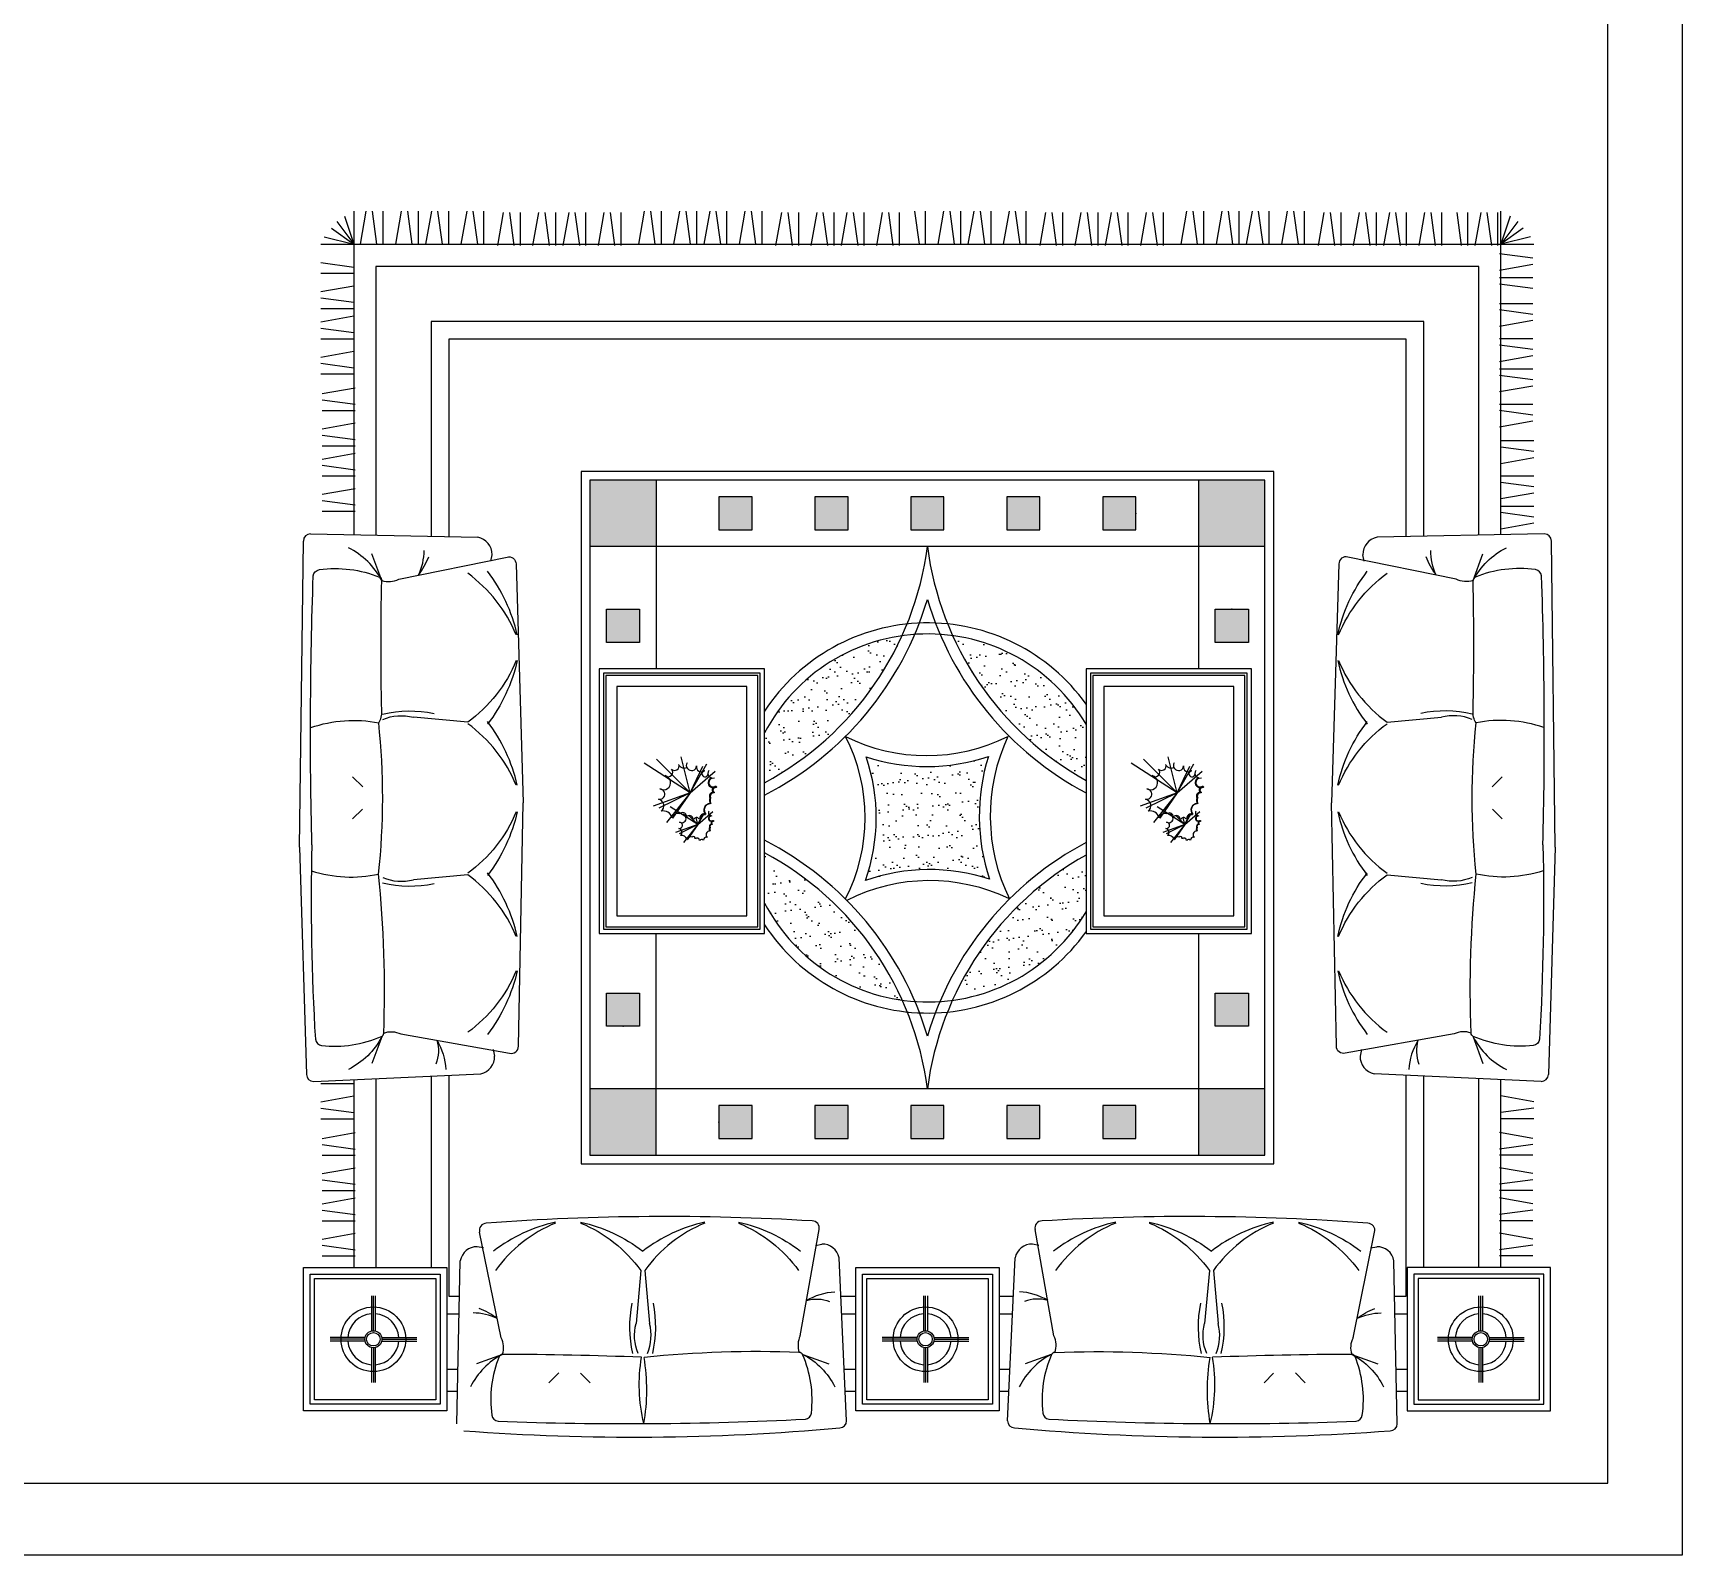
# Model space of a CAD drawing. Header units: inches. Extents: x 2.2 to 44.7, y 13.7 to 38.5.
# Drawn here: x 37.19 to 44.67, y 13.7 to 20.6 of the extents above; entities that cross this region are included whole.
import ezdxf

# ---------------------------------------------------------------- set-up
doc = ezdxf.new("R2010")
doc.units = ezdxf.units.IN
doc.header["$MEASUREMENT"] = 0
for name, color, linetype in [('02', 2, 'Continuous'), ('8', 8, 'Continuous'), ('kadrbm', 4, 'Continuous')]:
    doc.layers.add(name, color=color, linetype=linetype)
pattern_1 = [(37.5, (129.300784, 12.11255), (-0.00314967, 0.09634119), [0, -0.076, 0, -0.085, 0, -0.08125]), (7.5, (129.30078, 12.11255), (0.08848884, 0.1411073), [0, -0.041, 0, -0.0685, 0, -0.02625]), (327.5, (129.23928, 12.11255), (0.15570709, 0.00028295), [0, -0.025, 0, -0.09, 0, -0.1175]), (317.5, (129.23928, 12.11255), (0.15030633, 0.04388378), [0, -0.0125, 0, -0.059, 0, -0.0675])]

# ---------------------------------------------------------------- blocks, each defined once
blk = doc.blocks.new('kadrbm')
at = {"layer": 'kadrbm', "color": 4}
blk.add_lwpolyline([(0, 0), (0, 24.7972), (21, 24.7972), (21, 0), (0, 0)], close=True, dxfattribs=at)
blk.add_lwpolyline([(20.6631, 0.3257), (20.6631, 24.4603), (0.3369, 24.4603), (0.3369, 0.3257), (20.6631, 0.3257)], dxfattribs=at)

msp = doc.modelspace()

# ---------------------------------------------------------------- hatches: boundary and pattern name
at = {"layer": '8'}
h = msp.add_hatch(dxfattribs=at)
h.set_pattern_fill('AR-SAND', color=256, scale=0.05, style=0)
h.set_pattern_definition(pattern_1)
h.paths.add_polyline_path([(40.0198, 18.5706), (39.7198, 18.5706), (39.7198, 18.2706), (40.0198, 18.2706)])
h.paths.add_polyline_path([(42.7798, 18.2706), (42.7798, 18.5706), (42.4798, 18.5706), (42.4798, 18.2706)])
h.paths.add_polyline_path([(42.4798, 15.8106), (42.4798, 15.5106), (42.7798, 15.5106), (42.7798, 15.8106)])
h.paths.add_polyline_path([(40.0198, 15.8106), (39.7198, 15.8106), (39.7198, 15.5106), (40.0198, 15.5106)])
h = msp.add_hatch(dxfattribs=at)
h.set_pattern_fill('AR-SAND', color=256, scale=0.05, style=0)
h.set_pattern_definition(pattern_1)
h.paths.add_polyline_path([(40.4548, 18.3456), (40.4548, 18.4956), (40.3048, 18.4956), (40.3048, 18.3456)])
h.paths.add_polyline_path([(40.8898, 18.3456), (40.8898, 18.4956), (40.7398, 18.4956), (40.7398, 18.3456)])
h.paths.add_polyline_path([(41.3248, 18.4956), (41.1748, 18.4956), (41.1748, 18.3456), (41.3248, 18.3456)])
h.paths.add_polyline_path([(41.7598, 18.4956), (41.6098, 18.4956), (41.6098, 18.3456), (41.7598, 18.3456)])
h.paths.add_polyline_path([(42.1948, 18.4956), (42.0448, 18.4956), (42.0448, 18.3456), (42.1948, 18.3456)])
h.paths.add_polyline_path([(42.5548, 17.8356), (42.7048, 17.8356), (42.7048, 17.9856), (42.5548, 17.9856)])
h.paths.add_polyline_path([(42.5548, 16.0956), (42.7048, 16.0956), (42.7048, 16.2456), (42.5548, 16.2456)])
h.paths.add_polyline_path([(42.0448, 15.5856), (42.1948, 15.5856), (42.1948, 15.7356), (42.0448, 15.7356)])
h.paths.add_polyline_path([(41.7598, 15.7356), (41.6098, 15.7356), (41.6098, 15.5856), (41.7598, 15.5856)])
h.paths.add_polyline_path([(41.1748, 15.5856), (41.3248, 15.5856), (41.3248, 15.7356), (41.1748, 15.7356)])
h.paths.add_polyline_path([(40.8898, 15.5856), (40.8898, 15.7356), (40.7398, 15.7356), (40.7398, 15.5856)])
h.paths.add_polyline_path([(40.4548, 15.7356), (40.3048, 15.7356), (40.3048, 15.5856), (40.4548, 15.5856)])
h.paths.add_polyline_path([(39.9448, 16.2456), (39.7948, 16.2456), (39.7948, 16.0956), (39.9448, 16.0956)])
h.paths.add_polyline_path([(39.9448, 17.9856), (39.7948, 17.9856), (39.7948, 17.8356), (39.9448, 17.8356)])
h = msp.add_hatch(dxfattribs=at)
h.set_pattern_fill('AR-SAND', color=256, scale=0.05, style=0)
h.set_pattern_definition(pattern_1)
h.paths.add_polyline_path([(41.3645, 17.8662, 0.161232), (41.9695, 17.2097), (41.9695, 17.4644, 0.229003)])
h.paths.add_polyline_path([(41.1349, 17.8657, 0.242119), (40.5115, 17.4251), (40.5115, 17.1995, 0.164964)])
h.paths.add_polyline_path([(40.5115, 16.8816), (40.5115, 16.6538, 0.24246), (41.1359, 16.2131, 0.165432)])
h.paths.add_polyline_path([(41.9695, 16.6145), (41.9695, 16.8714, 0.161698), (41.3634, 16.2126, 0.229341)])
h = msp.add_hatch(dxfattribs=at)
h.set_pattern_fill('AR-SAND', color=256, scale=0.05, style=0)
h.set_pattern_definition(pattern_1)
h.paths.add_polyline_path([(40.9686, 16.7557, -0.164327), (41.5311, 16.7624, -0.156999), (41.5261, 17.3183, -0.162071), (40.9717, 17.3165, -0.170031)])

# ---------------------------------------------------------------- linework, layer by layer
at = {"layer": '02'}
for p, q in [((38.5728, 19.7444), (38.6498, 19.6406)), ((38.6075, 19.7689), (38.6498, 19.6406)), ((38.6498, 19.7906), (38.6498, 18.3236)), ((38.7044, 19.7906), (38.6779, 19.6406)), ((38.7326, 19.7906), (38.7529, 19.6406)), ((38.7811, 19.7906), (38.7811, 19.6406)), ((38.8642, 19.7906), (38.8377, 19.6406)), ((38.8924, 19.7906), (38.9127, 19.6406)), ((38.9409, 19.7906), (38.9409, 19.6406)), ((39.0012, 19.7906), (38.9747, 19.6406)), ((39.0294, 19.7906), (39.0497, 19.6406)), ((39.0779, 19.7906), (39.0779, 19.6406)), ((39.161, 19.7906), (39.1345, 19.6406)), ((39.1892, 19.7906), (39.2095, 19.6406)), ((39.2377, 19.7906), (39.2377, 19.6406)), ((39.3267, 19.7849), (39.3002, 19.6349)), ((39.3549, 19.7849), (39.3752, 19.6349)), ((39.4034, 19.7849), (39.4034, 19.6349)), ((39.4865, 19.7849), (39.46, 19.6349)), ((39.5147, 19.7849), (39.535, 19.6349)), ((39.5632, 19.7849), (39.5632, 19.6349)), ((39.6235, 19.7849), (39.597, 19.6349)), ((39.6517, 19.7849), (39.672, 19.6349)), ((39.7002, 19.7849), (39.7002, 19.6349)), ((39.7833, 19.7849), (39.7568, 19.6349)), ((39.8115, 19.7849), (39.8318, 19.6349)), ((39.86, 19.7849), (39.86, 19.6349)), ((39.966, 19.7906), (39.9395, 19.6406)), ((39.9942, 19.7906), (40.0145, 19.6406)), ((40.0427, 19.7906), (40.0427, 19.6406)), ((40.1258, 19.7906), (40.0993, 19.6406)), ((40.154, 19.7906), (40.1743, 19.6406)), ((40.2025, 19.7906), (40.2025, 19.6406)), ((40.2628, 19.7906), (40.2363, 19.6406)), ((40.291, 19.7906), (40.3113, 19.6406)), ((40.3395, 19.7906), (40.3395, 19.6406)), ((40.4226, 19.7906), (40.3961, 19.6406)), ((40.4508, 19.7906), (40.4711, 19.6406)), ((40.4993, 19.7906), (40.4993, 19.6406)), ((40.5883, 19.7849), (40.5618, 19.6349)), ((40.6165, 19.7849), (40.6368, 19.6349)), ((40.665, 19.7849), (40.665, 19.6349)), ((40.7481, 19.7849), (40.7216, 19.6349)), ((40.7763, 19.7849), (40.7966, 19.6349)), ((40.8248, 19.7849), (40.8248, 19.6349)), ((40.8851, 19.7849), (40.8586, 19.6349)), ((40.9133, 19.7849), (40.9336, 19.6349)), ((40.9618, 19.7849), (40.9618, 19.6349)), ((41.0449, 19.7849), (41.0184, 19.6349)), ((41.0731, 19.7849), (41.0934, 19.6349)), ((41.1216, 19.7849), (41.1216, 19.6349)), ((41.1915, 19.7906), (41.2118, 19.6406)), ((41.24, 19.7906), (41.24, 19.6406)), ((41.3231, 19.7906), (41.2966, 19.6406)), ((41.3513, 19.7906), (41.3716, 19.6406)), ((41.3998, 19.7906), (41.3998, 19.6406)), ((41.4601, 19.7906), (41.4336, 19.6406)), ((41.4883, 19.7906), (41.5086, 19.6406)), ((41.5368, 19.7906), (41.5368, 19.6406)), ((41.6199, 19.7906), (41.5934, 19.6406)), ((41.6481, 19.7906), (41.6684, 19.6406)), ((41.6966, 19.7906), (41.6966, 19.6406)), ((41.7856, 19.7849), (41.7591, 19.6349)), ((41.8138, 19.7849), (41.8341, 19.6349)), ((41.8623, 19.7849), (41.8623, 19.6349)), ((41.9454, 19.7849), (41.9189, 19.6349)), ((41.9736, 19.7849), (41.9939, 19.6349)), ((42.0221, 19.7849), (42.0221, 19.6349)), ((42.0824, 19.7849), (42.0559, 19.6349)), ((42.1106, 19.7849), (42.1309, 19.6349)), ((42.1591, 19.7849), (42.1591, 19.6349)), ((42.2422, 19.7849), (42.2157, 19.6349)), ((42.2704, 19.7849), (42.2907, 19.6349)), ((42.3189, 19.7849), (42.3189, 19.6349)), ((42.4249, 19.7906), (42.3984, 19.6406)), ((42.4531, 19.7906), (42.4734, 19.6406)), ((42.5016, 19.7906), (42.5016, 19.6406)), ((42.5847, 19.7906), (42.5582, 19.6406)), ((42.6129, 19.7906), (42.6332, 19.6406)), ((42.6614, 19.7906), (42.6614, 19.6406)), ((42.7217, 19.7906), (42.6952, 19.6406)), ((42.7499, 19.7906), (42.7702, 19.6406)), ((42.7984, 19.7906), (42.7984, 19.6406)), ((42.8815, 19.7906), (42.855, 19.6406)), ((42.9097, 19.7906), (42.93, 19.6406)), ((42.9582, 19.7906), (42.9582, 19.6406)), ((43.0472, 19.7849), (43.0207, 19.6349)), ((43.0754, 19.7849), (43.0957, 19.6349)), ((43.1239, 19.7849), (43.1239, 19.6349)), ((43.207, 19.7849), (43.1805, 19.6349)), ((43.2352, 19.7849), (43.2555, 19.6349)), ((43.2837, 19.7849), (43.2837, 19.6349)), ((43.344, 19.7849), (43.3175, 19.6349)), ((43.3722, 19.7849), (43.3925, 19.6349)), ((43.4207, 19.7849), (43.4207, 19.6349)), ((43.5038, 19.7849), (43.4773, 19.6349)), ((43.532, 19.7849), (43.5523, 19.6349)), ((43.5805, 19.7849), (43.5805, 19.6349)), ((43.6493, 19.7849), (43.6696, 19.6349)), ((43.6978, 19.7849), (43.6978, 19.6349)), ((43.7581, 19.7849), (43.7316, 19.6349)), ((43.7863, 19.7849), (43.8066, 19.6349)), ((43.8348, 19.7849), (43.8348, 19.6349)), ((43.8498, 18.3238), (43.8498, 19.7906)), ((43.8921, 19.7689), (43.8498, 19.6406)), ((43.9268, 19.7444), (43.8498, 19.6406)), ((38.5155, 19.6749), (38.6498, 19.6406)), ((38.5482, 19.7137), (38.6498, 19.6406)), ((43.9514, 19.7137), (43.8498, 19.6406)), ((43.9841, 19.6749), (43.8498, 19.6406)), ((38.4998, 19.6406), (43.9998, 19.6406)), ((43.9941, 19.5771), (43.8441, 19.5974)), ((38.4998, 19.5578), (38.6498, 19.5375)), ((43.7498, 19.5406), (38.7498, 19.5406)), ((38.7498, 19.5406), (38.7498, 18.3217)), ((43.7498, 18.3214), (43.7498, 19.5406)), ((43.9941, 19.5489), (43.8441, 19.5224)), ((38.4998, 19.5093), (38.6498, 19.5093)), ((38.4998, 19.4262), (38.6498, 19.4527)), ((43.9941, 19.4886), (43.8441, 19.4886)), ((43.9941, 19.4401), (43.8441, 19.4604)), ((38.4998, 19.398), (38.6498, 19.3777)), ((43.9941, 19.3713), (43.8441, 19.3713)), ((38.4998, 19.3495), (38.6498, 19.3495)), ((38.4998, 19.2892), (38.6498, 19.3157)), ((43.4998, 19.2906), (38.9998, 19.2906)), ((38.9998, 19.2906), (38.9998, 18.3164)), ((43.4998, 18.3164), (43.4998, 19.2906)), ((43.9941, 19.3228), (43.8441, 19.3431)), ((43.9941, 19.2946), (43.8441, 19.2681)), ((38.4998, 19.261), (38.6498, 19.2407)), ((38.4998, 19.2125), (38.6498, 19.2125)), ((38.4998, 19.1294), (38.6498, 19.1559)), ((43.4198, 19.2106), (39.0798, 19.2106)), ((39.0798, 19.2106), (39.0798, 18.3148)), ((43.4198, 18.3146), (43.4198, 19.2106)), ((43.9941, 19.2115), (43.8441, 19.2115)), ((43.9941, 19.163), (43.8441, 19.1833)), ((38.4998, 19.1012), (38.6498, 19.0809)), ((43.9941, 19.1348), (43.8441, 19.1083)), ((43.9941, 19.0745), (43.8441, 19.0745)), ((38.4998, 19.0527), (38.6498, 19.0527)), ((38.5055, 18.9637), (38.6555, 18.9902)), ((43.9941, 19.026), (43.8441, 19.0463)), ((43.9941, 18.9978), (43.8441, 18.9713)), ((38.5055, 18.9355), (38.6555, 18.9152)), ((38.5055, 18.887), (38.6555, 18.887)), ((43.9941, 18.9147), (43.8441, 18.9147)), ((43.9941, 18.8662), (43.8441, 18.8865)), ((38.5055, 18.8039), (38.6555, 18.8304)), ((38.5055, 18.7757), (38.6555, 18.7554)), ((43.9941, 18.838), (43.8441, 18.8115)), ((38.5055, 18.7272), (38.6555, 18.7272)), ((38.5055, 18.6669), (38.6555, 18.6934)), ((43.9998, 18.749), (43.8498, 18.749)), ((43.9998, 18.7005), (43.8498, 18.7208)), ((38.5055, 18.6387), (38.6555, 18.6184)), ((43.9998, 18.6723), (43.8498, 18.6458)), ((38.5055, 18.5902), (38.6555, 18.5902)), ((40.0198, 18.5706), (40.0198, 17.7156)), ((43.9998, 18.5892), (43.8498, 18.5892)), ((43.9998, 18.5407), (43.8498, 18.561)), ((38.5055, 18.5071), (38.6555, 18.5336)), ((38.5055, 18.4789), (38.6555, 18.4586)), ((43.9998, 18.5125), (43.8498, 18.486)), ((38.5055, 18.4304), (38.6555, 18.4304)), ((43.9998, 18.4522), (43.8498, 18.4522)), ((43.9998, 18.4037), (43.8498, 18.424)), ((38.4532, 18.3279), (39.211, 18.312)), ((44.0464, 18.3279), (43.2886, 18.312)), ((43.9998, 18.3755), (43.8498, 18.349)), ((38.403, 16.907), (38.421, 18.2953)), ((42.7798, 18.2706), (39.7198, 18.2706)), ((44.0965, 16.907), (44.0786, 18.2953)), ((39.2702, 18.2036), (39.2761, 18.2331)), ((43.2294, 18.2036), (43.2235, 18.2331)), ((39.1656, 17.4739), (38.9192, 17.4961)), ((43.334, 17.4739), (43.5804, 17.4961)), ((40.1744, 17.1528), (39.9651, 17.2884)), ((40.1744, 17.1528), (40.0209, 17.3063)), ((40.1744, 17.1528), (40.1332, 17.3164)), ((40.1744, 17.1528), (40.2495, 17.2852)), ((40.1744, 17.1528), (40.2316, 17.2746)), ((42.3824, 17.1528), (42.1731, 17.2884)), ((42.3824, 17.1528), (42.2289, 17.3063)), ((42.3824, 17.1528), (42.3412, 17.3164)), ((42.3824, 17.1528), (42.4575, 17.2852)), ((42.3824, 17.1528), (42.4396, 17.2746)), ((38.6439, 17.2264), (38.6895, 17.1809)), ((40.1744, 17.1528), (40.2879, 17.2521)), ((42.3824, 17.1528), (42.4959, 17.2521)), ((43.8556, 17.2264), (43.8101, 17.1809)), ((40.1744, 17.1528), (40.0069, 17.0929)), ((40.1744, 17.1528), (40.0323, 17.0834)), ((40.1744, 17.1528), (40.0663, 17.0182)), ((40.1744, 17.1528), (40.0948, 17.0389)), ((42.3824, 17.1528), (42.2149, 17.0929)), ((42.3824, 17.1528), (42.2403, 17.0834)), ((42.3824, 17.1528), (42.2743, 17.0182)), ((42.3824, 17.1528), (42.3028, 17.0389)), ((38.6439, 17.0353), (38.6882, 17.0796)), ((40.2089, 17.0093), (40.0833, 17.0906)), ((40.2089, 17.0093), (40.1693, 17.0488)), ((40.2089, 17.0093), (40.277, 17.0688)), ((40.2089, 17.0093), (40.2342, 17.0539)), ((40.2089, 17.0093), (40.2289, 17.0518)), ((42.4169, 17.0093), (42.2913, 17.0906)), ((42.4169, 17.0093), (42.3773, 17.0488)), ((42.4169, 17.0093), (42.485, 17.0688)), ((42.4169, 17.0093), (42.4422, 17.0539)), ((42.4169, 17.0093), (42.4369, 17.0518)), ((43.8556, 17.0353), (43.8114, 17.0796)), ((40.2089, 17.0093), (40.1084, 16.9733)), ((40.2089, 17.0093), (40.1236, 16.9676)), ((40.2089, 17.0093), (40.144, 16.9285)), ((40.2089, 17.0093), (40.1611, 16.9409)), ((40.2089, 17.0093), (40.2009, 17.0411)), ((42.4169, 17.0093), (42.3164, 16.9733)), ((42.4169, 17.0093), (42.3316, 16.9676)), ((42.4169, 17.0093), (42.352, 16.9285)), ((42.4169, 17.0093), (42.3691, 16.9409)), ((42.4169, 17.0093), (42.4089, 17.0411)), ((38.403, 16.907), (38.4346, 15.8763)), ((44.0965, 16.907), (44.065, 15.8763)), ((39.1656, 16.7815), (38.9192, 16.7594)), ((43.334, 16.7815), (43.5804, 16.7594)), ((39.2812, 15.9893), (39.2878, 15.96)), ((43.2184, 15.9893), (43.2118, 15.96)), ((38.4676, 15.8445), (39.2248, 15.8795)), ((38.6498, 15.8529), (38.6498, 15.001)), ((38.7498, 15.8575), (38.7498, 15.001)), ((38.9998, 15.8691), (38.9998, 15.001)), ((39.0798, 15.8728), (39.0798, 14.8706)), ((44.0319, 15.8445), (43.2748, 15.8795)), ((43.4198, 15.8988), (43.4198, 15.8994)), ((43.4198, 14.8706), (43.4198, 15.8731)), ((43.4998, 15.001), (43.4998, 15.8691)), ((43.7498, 15.001), (43.7498, 15.8575)), ((43.8498, 15.001), (43.8498, 15.8529)), ((38.4998, 15.8354), (38.6498, 15.8354)), ((38.4998, 15.7523), (38.6498, 15.7788)), ((42.7798, 15.8106), (39.7198, 15.8106)), ((43.9998, 15.7523), (43.8498, 15.7788)), ((38.4998, 15.7241), (38.6498, 15.7038)), ((43.9998, 15.7241), (43.8498, 15.7038)), ((38.4998, 15.6756), (38.6498, 15.6756)), ((43.9998, 15.6756), (43.8498, 15.6756)), ((38.5055, 15.5866), (38.6555, 15.6131)), ((38.5055, 15.5584), (38.6555, 15.5381)), ((43.9941, 15.5866), (43.8441, 15.6131)), ((43.9941, 15.5584), (43.8441, 15.5381)), ((38.5055, 15.5099), (38.6555, 15.5099)), ((43.9941, 15.5099), (43.8441, 15.5099)), ((38.5055, 15.4268), (38.6555, 15.4533)), ((43.9941, 15.4268), (43.8441, 15.4533)), ((38.5055, 15.3986), (38.6555, 15.3783)), ((38.5055, 15.3501), (38.6555, 15.3501)), ((43.9941, 15.3986), (43.8441, 15.3783)), ((43.9941, 15.3501), (43.8441, 15.3501)), ((38.5055, 15.2898), (38.6555, 15.3163)), ((38.5055, 15.2616), (38.6555, 15.2413)), ((43.9941, 15.2898), (43.8441, 15.3163)), ((43.9941, 15.2616), (43.8441, 15.2413)), ((38.5055, 15.2131), (38.6555, 15.2131)), ((43.9941, 15.2131), (43.8441, 15.2131)), ((38.5055, 15.13), (38.6555, 15.1565)), ((39.3172, 14.6823), (39.2194, 15.1618)), ((40.6729, 14.6912), (40.7586, 15.173)), ((40.742, 15.1006), (40.7707, 15.107)), ((41.7545, 15.1006), (41.7259, 15.107)), ((41.8237, 14.6912), (41.738, 15.173)), ((43.1793, 14.6823), (43.2772, 15.1618)), ((43.9941, 15.13), (43.8441, 15.1565)), ((38.5055, 15.1018), (38.6555, 15.0815)), ((38.5055, 15.0533), (38.6555, 15.0533)), ((39.1165, 14.292), (39.132, 15.032)), ((39.2378, 15.0898), (39.209, 15.0955)), ((40.8834, 14.3061), (40.8493, 15.0454)), ((41.6131, 14.3061), (41.6473, 15.0454)), ((43.2588, 15.0898), (43.2876, 15.0955)), ((43.3801, 14.292), (43.3646, 15.032)), ((43.9941, 15.1018), (43.8441, 15.0815)), ((43.9941, 15.0533), (43.8441, 15.0533)), ((39.9503, 14.9877), (39.9287, 14.7471)), ((39.9685, 14.9877), (39.9901, 14.7471)), ((42.5281, 14.9877), (42.5064, 14.7471)), ((42.5463, 14.9877), (42.5679, 14.7471)), ((38.7298, 14.8722), (38.7298, 14.7135)), ((38.738, 14.7135), (38.738, 14.8723)), ((38.7462, 14.8722), (38.7462, 14.7135)), ((39.0798, 14.8706), (39.1286, 14.8706)), ((40.8574, 14.8706), (40.9248, 14.8706)), ((41.2331, 14.7135), (41.2331, 14.8722)), ((41.2413, 14.7135), (41.2413, 14.8723)), ((41.2495, 14.8722), (41.2495, 14.7135)), ((41.5748, 14.8706), (41.6392, 14.8706)), ((43.368, 14.8706), (43.4198, 14.8706)), ((43.7504, 14.7135), (43.7504, 14.8722)), ((43.7586, 14.7135), (43.7586, 14.8723)), ((43.7667, 14.8722), (43.7667, 14.7135)), ((39.0715, 14.7906), (39.1269, 14.7906)), ((40.8611, 14.7906), (40.9248, 14.7906)), ((41.5748, 14.7906), (41.6355, 14.7906)), ((43.3695, 14.7906), (43.4251, 14.7906)), ((38.7002, 14.6757), (38.5414, 14.6757)), ((38.7002, 14.6839), (38.5416, 14.6839)), ((38.7002, 14.6675), (38.5416, 14.6675)), ((38.7758, 14.6839), (38.9345, 14.6839)), ((38.7758, 14.6757), (38.9346, 14.6757)), ((38.7758, 14.6675), (38.9345, 14.6675)), ((41.2035, 14.6757), (41.0447, 14.6757)), ((41.2035, 14.6839), (41.0449, 14.6839)), ((41.2035, 14.6675), (41.0449, 14.6675)), ((41.2791, 14.6839), (41.4378, 14.6839)), ((41.2791, 14.6757), (41.4379, 14.6757)), ((41.2791, 14.6675), (41.4378, 14.6675)), ((43.7208, 14.6757), (43.5619, 14.6757)), ((43.7208, 14.6839), (43.5621, 14.6839)), ((43.7208, 14.6675), (43.5621, 14.6675)), ((43.7963, 14.6839), (43.955, 14.6839)), ((43.7963, 14.6757), (43.9552, 14.6757)), ((43.7963, 14.6675), (43.955, 14.6675)), ((38.7298, 14.6379), (38.7298, 14.4793)), ((38.738, 14.637), (38.738, 14.4791)), ((38.7462, 14.6379), (38.7462, 14.4793)), ((41.2331, 14.6379), (41.2331, 14.4793)), ((41.2413, 14.637), (41.2413, 14.4791)), ((41.2495, 14.6379), (41.2495, 14.4793)), ((43.7504, 14.6379), (43.7504, 14.4793)), ((43.7586, 14.637), (43.7586, 14.4791)), ((43.7667, 14.6379), (43.7667, 14.4793)), ((39.0715, 14.5406), (39.1217, 14.5406)), ((39.5341, 14.4783), (39.5785, 14.5228)), ((39.7206, 14.4783), (39.6774, 14.5215)), ((40.8726, 14.5406), (40.9248, 14.5406)), ((41.5748, 14.5406), (41.624, 14.5406)), ((42.7759, 14.4783), (42.8191, 14.5215)), ((42.9625, 14.4783), (42.918, 14.5228)), ((43.3749, 14.5406), (43.4251, 14.5406)), ((39.0715, 14.4406), (39.1196, 14.4406)), ((40.8772, 14.4406), (40.9248, 14.4406)), ((41.5748, 14.4406), (41.6193, 14.4406)), ((43.377, 14.4406), (43.4251, 14.4406))]:
    msp.add_line(p, q, dxfattribs=at)
for points in [[(39.6798, 15.4706), (42.8198, 15.4706), (42.8198, 18.6106), (39.6798, 18.6106)], [(39.7198, 15.5106), (42.7798, 15.5106), (42.7798, 18.5706), (39.7198, 18.5706)], [(40.3048, 18.3456), (40.4548, 18.3456), (40.4548, 18.4956), (40.3048, 18.4956)], [(40.7398, 18.3456), (40.8898, 18.3456), (40.8898, 18.4956), (40.7398, 18.4956)], [(41.1748, 18.3456), (41.3248, 18.3456), (41.3248, 18.4956), (41.1748, 18.4956)], [(41.6098, 18.3456), (41.7598, 18.3456), (41.7598, 18.4956), (41.6098, 18.4956)], [(42.0448, 18.3456), (42.1948, 18.3456), (42.1948, 18.4956), (42.0448, 18.4956)], [(39.9448, 17.9856), (39.9448, 17.8356), (39.7948, 17.8356), (39.7948, 17.9856)], [(42.5548, 17.8356), (42.5548, 17.9856), (42.7048, 17.9856), (42.7048, 17.8356)], [(39.7615, 17.7156), (39.7615, 16.5156), (40.5115, 16.5156), (40.5115, 17.7156)], [(39.7815, 17.6956), (39.7815, 16.5356), (40.4915, 16.5356), (40.4915, 17.6956)], [(39.7915, 17.6856), (39.7915, 16.5456), (40.4815, 16.5456), (40.4815, 17.6856)], [(41.9695, 17.7156), (41.9695, 16.5156), (42.7195, 16.5156), (42.7195, 17.7156)], [(41.9895, 17.6956), (41.9895, 16.5356), (42.6995, 16.5356), (42.6995, 17.6956)], [(41.9995, 17.6856), (41.9995, 16.5456), (42.6895, 16.5456), (42.6895, 17.6856)], [(39.8415, 17.6356), (39.8415, 16.5956), (40.4315, 16.5956), (40.4315, 17.6356)], [(42.0495, 17.6356), (42.0495, 16.5956), (42.6395, 16.5956), (42.6395, 17.6356)], [(39.9448, 16.2456), (39.9448, 16.0956), (39.7948, 16.0956), (39.7948, 16.2456)], [(42.5548, 16.0956), (42.5548, 16.2456), (42.7048, 16.2456), (42.7048, 16.0956)], [(40.4548, 15.7356), (40.3048, 15.7356), (40.3048, 15.5856), (40.4548, 15.5856)], [(40.8898, 15.7356), (40.7398, 15.7356), (40.7398, 15.5856), (40.8898, 15.5856)], [(41.3248, 15.7356), (41.1748, 15.7356), (41.1748, 15.5856), (41.3248, 15.5856)], [(41.7598, 15.7356), (41.6098, 15.7356), (41.6098, 15.5856), (41.7598, 15.5856)], [(42.1948, 15.7356), (42.0448, 15.7356), (42.0448, 15.5856), (42.1948, 15.5856)], [(38.4215, 15.001), (39.0715, 15.001), (39.0715, 14.351), (38.4215, 14.351)], [(38.4515, 14.971), (39.0415, 14.971), (39.0415, 14.381), (38.4515, 14.381)], [(40.9248, 15.001), (41.5748, 15.001), (41.5748, 14.351), (40.9248, 14.351)], [(40.9548, 14.971), (41.5448, 14.971), (41.5448, 14.381), (40.9548, 14.381)], [(44.0751, 15.001), (43.4251, 15.001), (43.4251, 14.351), (44.0751, 14.351)], [(44.0451, 14.971), (43.4551, 14.971), (43.4551, 14.381), (44.0451, 14.381)], [(38.4715, 14.951), (39.0215, 14.951), (39.0215, 14.401), (38.4715, 14.401)], [(40.9748, 14.951), (41.5248, 14.951), (41.5248, 14.401), (40.9748, 14.401)], [(44.0251, 14.951), (43.4751, 14.951), (43.4751, 14.401), (44.0251, 14.401)]]:
    msp.add_lwpolyline(points, close=True, dxfattribs=at)
for points in [[(42.4798, 17.7156), (42.4798, 18.5706)], [(38.7759, 18.1163), (38.7313, 18.2372)], [(43.7237, 18.1163), (43.7682, 18.2372)], [(40.0198, 15.5106), (40.0198, 16.5156)], [(42.4798, 15.5106), (42.4798, 16.5156)], [(38.7759, 16.0474), (38.7313, 15.9265)], [(43.7237, 16.0474), (43.7682, 15.9265)], [(39.3231, 14.6071), (39.205, 14.5636)], [(40.6853, 14.6071), (40.8034, 14.5636)], [(41.8112, 14.6071), (41.6932, 14.5636)], [(43.1735, 14.6071), (43.2916, 14.5636)]]:
    msp.add_lwpolyline(points, dxfattribs=at)
for points in [[(38.7759, 18.1163, 0.158796), (38.6248, 18.2645)], [(38.9427, 18.1406, 0.111864), (38.9681, 18.2525)], [(43.5568, 18.1406, -0.111864), (43.5314, 18.2525)], [(43.7237, 18.1163, -0.158796), (43.8748, 18.2645)], [(38.4593, 16.917, -0.015045), (38.4654, 18.1368, -0.342569), (38.4932, 18.1654, -0.1316), (38.7654, 18.1316, -0.301339), (38.7759, 18.1163)], [(38.7759, 18.1163, 0.205358), (38.8529, 18.1223), (39.344, 18.2225, -0.485621), (39.3847, 18.1912), (39.4174, 17.1073)], [(38.9427, 18.1406, 0.06961), (38.9889, 18.2241)], [(43.7237, 18.1163, -0.205358), (43.6467, 18.1223), (43.1556, 18.2225, 0.485621), (43.1149, 18.1912), (43.0822, 17.1073)], [(43.5568, 18.1406, -0.06961), (43.5106, 18.2241)], [(44.0403, 16.917, 0.015045), (44.0342, 18.1368, 0.342569), (44.0064, 18.1654, 0.1316), (43.7341, 18.1316, 0.301339), (43.7237, 18.1163)], [(38.7615, 16.785, 0.053331), (38.7622, 17.4705, 0.165104), (38.7759, 17.5247, -0.011206), (38.7759, 18.1163)], [(39.3857, 17.8693, 0.139581), (39.1656, 18.1487)], [(39.3898, 17.8694, 0.110093), (39.2554, 18.158)], [(43.1098, 17.8694, -0.110093), (43.2442, 18.158)], [(43.1139, 17.8693, -0.139581), (43.334, 18.1487)], [(43.7381, 16.785, -0.053331), (43.7374, 17.4705, -0.165104), (43.7237, 17.5247, 0.011206), (43.7237, 18.1163)], [(39.3857, 17.7533, -0.139581), (39.1656, 17.4739)], [(39.3898, 17.7533, -0.110093), (39.2554, 17.4646)], [(43.1098, 17.7533, 0.110093), (43.2442, 17.4646)], [(43.1139, 17.7533, 0.139581), (43.334, 17.4739)], [(38.7801, 17.5107, -0.108168), (39.013, 17.5136)], [(38.7804, 17.4862, -0.16639), (38.9192, 17.4961)], [(43.7195, 17.5107, 0.108168), (43.4866, 17.5136)], [(43.7192, 17.4862, 0.16639), (43.5804, 17.4961)], [(38.4545, 17.4491, -0.134361), (38.7622, 17.4706)], [(39.3857, 17.1877, 0.139581), (39.1656, 17.467)], [(39.3898, 17.1877, 0.110093), (39.2554, 17.4764)], [(43.1098, 17.1877, -0.110093), (43.2442, 17.4764)], [(43.1139, 17.1877, -0.139581), (43.334, 17.467)], [(44.045, 17.4491, 0.134361), (43.7373, 17.4706)], [(40.2702, 17.2211, 1.104719), (40.29, 17.1803, 0.664291), (40.2776, 17.1564, 0.504887), (40.2634, 17.1302, 0.267591), (40.2663, 17.1032, 0.267591)], [(40.2708, 17.2195, 1.104719), (40.2891, 17.1818, -1.379553), (40.2899, 17.1786, 0.785888), (40.282, 17.1548, 0.600851), (40.2653, 17.1303, 0.264453), (40.267, 17.1051, 0.264453)], [(40.2713, 17.2179, 1.104719), (40.2882, 17.1832, -1.379553), (40.2897, 17.177, 0.785888), (40.2829, 17.1562, -0.797232), (40.2818, 17.1531, 0.620304), (40.2672, 17.1303, 0.260821), (40.2678, 17.107, 0.260821)], [(42.4782, 17.2211, 1.104719), (42.498, 17.1803, 0.664291), (42.4856, 17.1564, 0.504887), (42.4714, 17.1302, 0.267591), (42.4743, 17.1032, 0.267591)], [(42.4788, 17.2195, 1.104719), (42.4971, 17.1818, -1.379553), (42.4979, 17.1786, 0.785888), (42.49, 17.1548, 0.600851), (42.4733, 17.1303, 0.264453), (42.475, 17.1051, 0.264453)], [(42.4793, 17.2179, 1.104719), (42.4962, 17.1832, -1.379553), (42.4977, 17.177, 0.785888), (42.4909, 17.1562, -0.797232), (42.4898, 17.1531, 0.620304), (42.4752, 17.1303, 0.260821), (42.4758, 17.107, 0.260821)], [(38.7849, 16.0641, -0.205358), (38.862, 16.0601), (39.3554, 15.9723, 0.485621), (39.3954, 16.0046), (39.4174, 17.1073)], [(39.3857, 17.0678, -0.139581), (39.1656, 16.7884)], [(39.3898, 17.0677, -0.110093), (39.2554, 16.7791)], [(40.2663, 17.0503, 1.104719), (40.2782, 17.0258, 0.664291), (40.2708, 17.0114, 0.504887), (40.2623, 16.9957, 0.267591), (40.264, 16.9795, 0.267591)], [(40.2667, 17.0493, 1.104719), (40.2777, 17.0267, -1.379553), (40.2782, 17.0248, 0.785888), (40.2734, 17.0105, 0.600851), (40.2634, 16.9957, 0.264453), (40.2644, 16.9806, 0.264453)], [(40.267, 17.0483, 1.104719), (40.2772, 17.0275, -1.379553), (40.2781, 17.0238, 0.785888), (40.274, 17.0113, -0.797232), (40.2733, 17.0095, 0.620304), (40.2646, 16.9958, 0.260821), (40.2649, 16.9818, 0.260821)], [(42.4743, 17.0503, 1.104719), (42.4862, 17.0258, 0.664291), (42.4788, 17.0114, 0.504887), (42.4703, 16.9957, 0.267591), (42.472, 16.9795, 0.267591)], [(42.4747, 17.0493, 1.104719), (42.4857, 17.0267, -1.379553), (42.4862, 17.0248, 0.785888), (42.4814, 17.0105, 0.600851), (42.4714, 16.9957, 0.264453), (42.4724, 16.9806, 0.264453)], [(42.475, 17.0483, 1.104719), (42.4852, 17.0275, -1.379553), (42.4861, 17.0238, 0.785888), (42.482, 17.0113, -0.797232), (42.4813, 17.0095, 0.620304), (42.4726, 16.9958, 0.260821), (42.4729, 16.9818, 0.260821)], [(43.7147, 16.0641, 0.205358), (43.6376, 16.0601), (43.1441, 15.9723, -0.485621), (43.1042, 16.0046), (43.0822, 17.1073)], [(43.1098, 17.0677, 0.110093), (43.2442, 16.7791)], [(43.1139, 17.0678, 0.139581), (43.334, 16.7884)], [(38.4593, 16.917, 0.020823), (38.4749, 16.0359, 0.342569), (38.5035, 16.008, 0.1316), (38.7748, 16.0486, 0.301339), (38.7849, 16.0641)], [(44.0403, 16.917, -0.020823), (44.0246, 16.0359, -0.342569), (43.9961, 16.008, -0.1316), (43.7248, 16.0486, -0.301339), (43.7147, 16.0641)], [(38.4575, 16.7997, 0.132512), (38.7615, 16.785)], [(38.7849, 16.0641, 0.035244), (38.7615, 16.785)], [(38.7804, 16.7693, 0.16639), (38.9192, 16.7594)], [(39.3857, 16.5021, 0.139581), (39.1656, 16.7815)], [(39.3898, 16.5022, 0.110093), (39.2554, 16.7908)], [(43.1098, 16.5022, -0.110093), (43.2442, 16.7908)], [(43.1139, 16.5021, -0.139581), (43.334, 16.7815)], [(43.7192, 16.7693, -0.16639), (43.5804, 16.7594)], [(43.7147, 16.0641, -0.035244), (43.7381, 16.785)], [(44.0421, 16.7997, -0.132512), (43.7381, 16.785)], [(38.7801, 16.7447, 0.108168), (39.013, 16.7418)], [(43.7195, 16.7447, -0.108168), (43.4866, 16.7418)], [(39.3857, 16.3467, -0.139581), (39.1656, 16.0674)], [(39.3898, 16.3467, -0.110093), (39.2554, 16.0581)], [(43.1098, 16.3467, 0.110093), (43.2442, 16.0581)], [(43.1139, 16.3467, 0.139581), (43.334, 16.0674)], [(38.7759, 16.0474, -0.158796), (38.6248, 15.8992)], [(39.026, 16.0309, -0.165117), (39.0215, 15.9233)], [(39.026, 16.0309, -0.121887), (39.0667, 15.8994)], [(43.4736, 16.0309, 0.121887), (43.4328, 15.8994)], [(43.4736, 16.0309, 0.165117), (43.4781, 15.9233)], [(43.7237, 16.0474, 0.158796), (43.8748, 15.8992)], [(39.5642, 15.2066, 0.110093), (39.2824, 15.0753)], [(39.5643, 15.2026, 0.139581), (39.2915, 14.9877)], [(39.6775, 15.2026, -0.139581), (39.9503, 14.9877)], [(39.6776, 15.2066, -0.110093), (39.9594, 15.0753)], [(40.2412, 15.2066, 0.110093), (39.9594, 15.0753)], [(40.2413, 15.2026, 0.139581), (39.9685, 14.9877)], [(40.393, 15.2026, -0.139581), (40.6658, 14.9877)], [(40.3931, 15.2066, -0.110093), (40.6749, 15.0753)], [(42.1035, 15.2066, 0.110093), (41.8217, 15.0753)], [(42.1035, 15.2026, 0.139581), (41.8308, 14.9877)], [(42.2553, 15.2066, -0.110093), (42.5372, 15.0753)], [(42.2553, 15.2026, -0.139581), (42.5281, 14.9877)], [(42.819, 15.2066, 0.110093), (42.5372, 15.0753)], [(42.819, 15.2026, 0.139581), (42.5463, 14.9877)], [(42.9323, 15.2026, -0.139581), (43.2051, 14.9877)], [(42.9324, 15.2066, -0.110093), (43.2142, 15.0753)], [(40.7014, 14.8514, -0.121887), (40.8299, 14.8911)], [(41.7952, 14.8514, 0.121887), (41.6667, 14.8911)], [(39.2993, 14.77, 0.06961), (39.2178, 14.8152)], [(39.9144, 14.6112, -0.108168), (39.9116, 14.8386)], [(40.0044, 14.6112, 0.108168), (40.0073, 14.8386)], [(40.7014, 14.8514, -0.165117), (40.8065, 14.8469)], [(41.7952, 14.8514, 0.165117), (41.6901, 14.8469)], [(42.4922, 14.6112, -0.108168), (42.4893, 14.8386)], [(42.5821, 14.6112, 0.108168), (42.585, 14.8386)], [(43.1972, 14.77, -0.06961), (43.2788, 14.8152)], [(39.2993, 14.77, 0.111864), (39.1901, 14.7949)], [(39.9384, 14.6115, -0.16639), (39.9287, 14.7471)], [(39.9804, 14.6115, 0.16639), (39.9901, 14.7471)], [(42.5161, 14.6115, -0.16639), (42.5064, 14.7471)], [(42.5582, 14.6115, 0.16639), (42.5679, 14.7471)], [(43.1972, 14.77, -0.111864), (43.3065, 14.7949)], [(39.3231, 14.6071, 0.158796), (39.1783, 14.4596)], [(39.9644, 14.2933, -0.100478), (39.9536, 14.5938)], [(39.9644, 14.2933, 0.085944), (39.9651, 14.5931)], [(40.669, 14.6159, 0.035244), (39.9651, 14.5931)], [(40.6853, 14.6071, -0.158796), (40.83, 14.4596)], [(41.8112, 14.6071, 0.158796), (41.6665, 14.4596)], [(41.8276, 14.6159, -0.035244), (42.5315, 14.5931)], [(42.5322, 14.2933, -0.085944), (42.5315, 14.5931)], [(42.5322, 14.2933, 0.100478), (42.543, 14.5938)], [(43.1735, 14.6071, -0.158796), (43.3182, 14.4596)]]:
    msp.add_lwpolyline(points, format="xyb", dxfattribs=at)
for centre, radius in [((38.738, 14.6757), 0.1466), ((41.2413, 14.6757), 0.1466), ((43.7586, 14.6757), 0.1466), ((38.738, 14.6757), 0.0387), ((38.738, 14.6757), 0.0305), ((41.2413, 14.6757), 0.0387), ((41.2413, 14.6757), 0.0305), ((43.7586, 14.6757), 0.0387), ((43.7586, 14.6757), 0.0305)]:
    msp.add_circle(centre, radius, dxfattribs=at)
for centre, radius, start, end in [((38.4536, 18.2952), 0.0327, 90.72201, 179.82046), ((44.0459, 18.2952), 0.0327, 0.17954, 89.27799), ((39.1968, 18.234), 0.0793, 359.35461, 79.66621), ((39.8411, 18.4516), 1.4203, 298.16454, 352.67555), ((42.6585, 18.4516), 1.4203, 187.32445, 240.98089), ((43.3028, 18.234), 0.0793, 100.33379, 180.64539), ((39.8411, 18.4516), 1.4703, 297.1263, 343.35742), ((42.6585, 18.4516), 1.4703, 196.64258, 242.05627), ((41.2514, 17.0394), 0.8844, 35.71524, 146.78712), ((41.2514, 17.0394), 0.8344, 30.61806, 152.47079), ((41.2462, 18.1501), 0.8276, 243.56602, 296.43398), ((40.1694, 17.0406), 0.7985, 332.519, 27.481), ((42.392, 17.0481), 0.8571, 155.0966, 206.02139), ((40.1036, 17.2751), 0.0201, 223.9007, 20.79371), ((40.1487, 17.296), 0.0303, 213.46091, 290.06797), ((40.1802, 17.2777), 0.0234, 147.81869, 355.48839), ((40.2242, 17.2704), 0.0214, 165.37846, 312.21466), ((40.1694, 17.0406), 0.8485, 340.38027, 18.97943), ((41.2462, 18.1501), 0.8776, 251.77591, 288.59976), ((42.392, 17.0481), 0.9071, 162.66879, 198.35896), ((42.3116, 17.2751), 0.0201, 223.9007, 20.79371), ((42.3567, 17.296), 0.0303, 213.46091, 290.06797), ((42.3882, 17.2777), 0.0234, 147.81869, 355.48839), ((42.4322, 17.2704), 0.0214, 165.37846, 312.21466), ((40.0526, 17.1998), 0.0328, 241.08044, 75.22972), ((40.0745, 17.2469), 0.0204, 228.65351, 44.2998), ((40.2418, 17.2406), 0.0143, 102.93259, 341.04282), ((40.2763, 17.242), 0.0218, 145.10957, 290.14838), ((42.2606, 17.1998), 0.0328, 241.08044, 75.22972), ((42.2825, 17.2469), 0.0204, 228.65351, 44.2998), ((42.4498, 17.2406), 0.0143, 102.93259, 341.04282), ((42.4843, 17.242), 0.0218, 145.10957, 290.14838), ((40.0356, 17.1476), 0.0236, 257.1147, 87.10991), ((40.0239, 17.0943), 0.031, 307.4376, 77.98125), ((40.0543, 17.1293), 4.813045961776221e-16, 123.61385, 212.34864), ((42.2436, 17.1476), 0.0236, 257.1147, 87.10991), ((42.2319, 17.0943), 0.031, 307.4376, 77.98125), ((42.2623, 17.1293), 4.813045961776221e-16, 123.61385, 212.34864), ((40.0535, 17.0326), 0.0386, 11.57857, 106.1661), ((40.1183, 17.0365), 0.0236, 62.77914, 174.07379), ((40.1358, 17.0375), 0.0197, 241.08044, 75.22972), ((40.1407, 17.0475), 0.0164, 346.67118, 127.7018), ((40.1489, 17.0657), 0.0123, 228.65351, 292.80445), ((40.1703, 17.0335), 0.017, 359.70018, 143.6299), ((40.2377, 17.0369), 0.0207, 68.03654, 181.99179), ((40.2377, 17.0369), 0.0174, 70.81801, 181.99179), ((40.2652, 17.0756), 0.0289, 89.82704, 224.99116), ((40.2652, 17.0756), 0.0272, 89.82704, 224.41627), ((40.27, 17.0628), 0.0131, 145.10957, 290.14838), ((42.2615, 17.0326), 0.0386, 11.57857, 106.1661), ((42.3263, 17.0365), 0.0236, 62.77914, 174.07379), ((42.3438, 17.0375), 0.0197, 241.08044, 75.22972), ((42.3487, 17.0475), 0.0147, 346.67118, 127.7018), ((42.3569, 17.0657), 0.0123, 228.65351, 292.80445), ((42.3783, 17.0335), 0.017, 359.70018, 143.6299), ((42.4457, 17.0369), 0.0207, 68.03654, 181.99179), ((42.4457, 17.0369), 0.0174, 70.81801, 181.99179), ((42.4732, 17.0756), 0.0289, 89.82704, 224.99116), ((42.4732, 17.0756), 0.0272, 89.82704, 224.41627), ((42.478, 17.0628), 0.0131, 145.10957, 290.14838), ((40.1256, 17.0061), 0.0142, 257.1147, 87.10991), ((40.1186, 16.9741), 0.0186, 307.4376, 77.98125), ((40.1368, 16.9952), 2.887827577065733e-16, 123.61385, 212.34864), ((40.2027, 17.0283), 0.0129, 28.80266, 161.86232), ((40.2634, 16.963), 0.0174, 89.82704, 224.99116), ((42.3336, 17.0061), 0.0142, 257.1147, 87.10991), ((42.3266, 16.9741), 0.0186, 307.4376, 77.98125), ((42.3448, 16.9952), 2.887827577065733e-16, 123.61385, 212.34864), ((42.4107, 17.0283), 0.0129, 28.80266, 161.86232), ((42.4714, 16.963), 0.0174, 89.82704, 224.99116), ((40.1363, 16.9371), 0.0232, 11.57857, 106.1661), ((40.1752, 16.9395), 0.0142, 62.77914, 174.07379), ((40.1886, 16.9461), 0.00884, 346.67118, 127.7018), ((40.2064, 16.9377), 0.0102, 359.70018, 143.6299), ((40.2259, 16.9346), 0.00775, 28.80266, 161.86232), ((40.2469, 16.9397), 0.0124, 68.03654, 181.99179), ((39.8411, 15.6295), 1.4703, 16.64258, 62.8737), ((42.6585, 15.6295), 1.4703, 117.94373, 163.35742), ((42.3443, 16.9371), 0.0232, 11.57857, 106.1661), ((42.3832, 16.9395), 0.0142, 62.77914, 174.07379), ((42.3966, 16.9461), 0.00884, 346.67118, 127.7018), ((42.4144, 16.9377), 0.0102, 359.70018, 143.6299), ((42.4339, 16.9346), 0.00775, 28.80266, 161.86232), ((42.4549, 16.9397), 0.0124, 68.03654, 181.99179), ((39.8411, 15.6295), 1.4203, 7.32445, 61.83546), ((42.6585, 15.6295), 1.4203, 119.01911, 172.67555), ((41.2598, 15.9264), 0.829, 64.10774, 116.92815), ((41.2598, 15.9264), 0.879, 72.02306, 109.35046), ((41.2514, 17.0394), 0.8344, 207.52921, 329.38194), ((41.2514, 17.0394), 0.8844, 213.21288, 324.28476), ((39.2086, 15.9571), 0.0793, 281.7778, 2.08941), ((43.291, 15.9571), 0.0793, 177.91059, 258.2222), ((38.4672, 15.8772), 0.0327, 181.62356, 270.72201), ((44.0324, 15.8772), 0.0327, 269.27799, 358.37644), ((39.2503, 15.1697), 0.0319, 90.72201, 194.33071), ((40.065, 4.3556), 10.8766, 86.51001, 94.29787), ((40.7275, 15.1801), 0.0319, 347.11331, 90.72201), ((41.769, 15.1801), 0.0319, 89.27799, 192.88669), ((42.4315, 4.3556), 10.8766, 85.70213, 93.48999), ((43.2463, 15.1697), 0.0319, 345.66929, 89.27799), ((40.7735, 15.0296), 0.0774, 11.77781, 92.08941), ((41.7231, 15.0296), 0.0774, 87.91059, 168.22219), ((39.2081, 15.0181), 0.0774, 89.35461, 169.66621), ((43.2884, 15.0181), 0.0774, 10.33379, 90.64539), ((38.738, 14.6757), 0.1159, 94.04698, 175.95301), ((38.738, 14.6757), 0.1159, 4.04699, 85.95302), ((41.2413, 14.6757), 0.1159, 94.04698, 175.95301), ((41.2413, 14.6757), 0.1159, 4.04699, 85.95302), ((43.7586, 14.6757), 0.1159, 94.04698, 175.95301), ((43.7586, 14.6757), 0.1159, 4.04699, 85.95302), ((38.738, 14.6757), 0.1159, 184.04699, 265.95302), ((38.738, 14.6757), 0.1159, 274.04698, 355.95301), ((39.2325, 14.6379), 0.0957, 341.22449, 27.64367), ((40.7588, 14.649), 0.0957, 153.80035, 200.21953), ((41.2413, 14.6757), 0.1159, 184.04699, 265.95302), ((41.2413, 14.6757), 0.1159, 274.04698, 355.95301), ((41.7378, 14.649), 0.0957, 339.78047, 26.19965), ((43.2641, 14.6379), 0.0957, 152.35633, 198.77551), ((43.7586, 14.6757), 0.1159, 184.04699, 265.95302), ((43.7586, 14.6757), 0.1159, 274.04698, 355.95301), ((39.7879, 14.4024), 0.5177, 157.93349, 187.92159), ((39.3233, 14.5908), 0.0163, 90.85504, 157.93349), ((39.2755, -2.5717), 17.1789, 87.73769, 89.84132), ((40.6692, 14.5995), 0.0163, 23.51053, 90.58898), ((40.2094, 14.3995), 0.5177, 353.52243, 23.51053), ((42.2871, 14.3995), 0.5177, 156.48947, 186.47757), ((41.8274, 14.5995), 0.0163, 89.41102, 156.48947), ((43.2211, -2.5717), 17.1789, 90.15868, 92.26231), ((43.1733, 14.5908), 0.0163, 22.06651, 89.14496), ((42.7086, 14.4024), 0.5177, 352.07841, 22.06651), ((39.3066, 14.3355), 0.0318, 187.92159, 263.56103), ((39.8919, 30.3821), 16.089, 267.90271, 272.86696), ((40.6922, 14.3447), 0.0318, 277.88299, 353.52243), ((40.8515, 14.3057), 0.0319, 271.62355, 0.72201), ((41.645, 14.3057), 0.0319, 179.27799, 268.37645), ((41.8043, 14.3447), 0.0318, 186.47757, 262.11701), ((42.6047, 30.3821), 16.089, 267.13304, 272.09729), ((43.1899, 14.3355), 0.0318, 276.43897, 352.07841), ((43.3482, 14.2924), 0.0319, 270.17953, 359.27799), ((39.9193, 24.6741), 10.4421, 265.76556, 275.12705), ((42.5773, 24.6741), 10.4421, 264.87295, 274.23444)]:
    msp.add_arc(centre, radius, start, end, dxfattribs=at)
for p in [(42.1948, 18.4206), (42.6298, 17.9856), (39.8698, 16.0956), (40.3048, 15.6606)]:
    msp.add_point(p, dxfattribs=at)

# ---------------------------------------------------------------- block references
at = {"layer": 'kadrbm'}
msp.add_blockref('kadrbm', (23.6709, 13.6973), dxfattribs=at)

doc.saveas('drawing.dxf')
